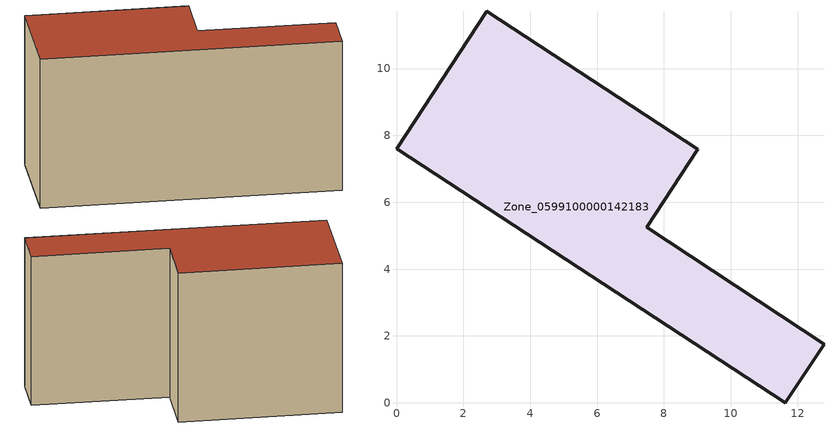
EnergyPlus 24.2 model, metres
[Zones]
Zone_0599100000142183
 floor ground (C_G): 0,7.61 2.7,11.72 9.02,7.58 7.48,5.26 12.79,1.76 11.63,0 z0
 wall outside (C_F): 11.63,0 12.79,1.76 7.48,5.26 9.02,7.58 2.7,11.72 0,7.61 11.63,0 z0:7.42
 roof outside (C_R): 2.7,11.72 0,7.61 11.63,0 12.79,1.76 7.48,5.26 9.02,7.58 z7.42
[BUILDING]
Pand.0599100000142183: North Axis=0; Terrain=City; Loads Convergence Tolerance Value=0.04; Temperature Convergence Tolerance Value=0.4; Solar Distribution=FullExterior; Maximum Number of Warmup Days=25; Minimum Number of Warmup Days=1
[Site:Location]
Rotterdam.The.Hague.AP_ZH_NLD Design_Conditions: Latitude=51.96; Longitude=4.45; Time Zone=1; Elevation=-4.5
[SITE:GROUNDTEMPERATURE:BUILDINGSURFACE]
18, 18, 18, 18, 18, 18, 18, 18, 18, 18, 18, 18
[MATERIAL] Thermal Absorptance=0.9; Solar Absorptance=0.7; Visible Absorptance=0.7
Name | Roughness | Thickness | Conductivity | Density | Specific Heat
G.TI.1946 | MediumSmooth | 0.15 | 1 | 540 | 1210
F.TI.1946 | Rough | 0.3 | 0.857143 | 1920 | 840
R.TI.1946 | MediumRough | 0.2 | 0.1 | 1500 | 1000
[CONSTRUCTION]
C_G: G.TI.1946
C_F: F.TI.1946
C_R: R.TI.1946
[ZONE]
Zone_0599100000142183: Type=1; Multiplier=1; Ceiling Height=Autocalculate; Volume=Autocalculate; Floor Area=autocalculate; Part of Total Floor Area=Yes
[ZONEINFILTRATION:DESIGNFLOWRATE]
Infil_Zone_0599100000142183: Zone or ZoneList or Space or SpaceList=Zone_0599100000142183; Schedule=AlwaysOn; Design Flow Rate Calculation Method=Flow/Area; Flow Rate per Floor Area=0.003; Constant Term Coefficient=1; Temperature Term Coefficient=0; Velocity Term Coefficient=0; Velocity Squared Term Coefficient=0
[HVACTEMPLATE:ZONE:IDEALLOADSAIRSYSTEM]
Zone_0599100000142183: Maximum Heating Supply Air Temperature=50; Minimum Cooling Supply Air Temperature=13; Maximum Heating Supply Air Humidity Ratio=0.0156; Minimum Cooling Supply Air Humidity Ratio=0.0077; Heating Limit=NoLimit; Cooling Limit=NoLimit; Dehumidification Control Type=ConstantSensibleHeatRatio; Cooling Sensible Heat Ratio=0.7; Dehumidification Setpoint=60; Humidification Control Type=None; Humidification Setpoint=30; Outdoor Air Method=None; Outdoor Air Flow Rate per Person=0.00944; Outdoor Air Flow Rate per Zone Floor Area=0; Outdoor Air Flow Rate per Zone=0; Demand Controlled Ventilation Type=None; Outdoor Air Economizer Type=NoEconomizer; Heat Recovery Type=None; Sensible Heat Recovery Effectiveness=0.7; Latent Heat Recovery Effectiveness=0.65
[ZONECONTROL:THERMOSTAT]
ThermostatControl_Zone_0599100000142183: Zone or ZoneList=Zone_0599100000142183; Control Type Schedule=DualSetpointControlType; Control 1=Thermostat_Zone_0599100000142183; Temperature Difference Between Cutout And Setpoint=0
[THERMOSTATSETPOINT:DUALSETPOINT]
Thermostat_Zone_0599100000142183: Heating Setpoint Temperature Schedule=HeatingSetpoint_Zone_0599100000142183; Cooling Setpoint Temperature Schedule=CoolingSetpoint_Zone_0599100000142183
[SCHEDULE:COMPACT]
HeatingSetpoint_Zone_0599100000142183: Through: 12/31, For: AllDays, Until: 24:00, 21
CoolingSetpoint_Zone_0599100000142183: Through: 12/31, For: AllDays, Until: 24:00, 24
DualSetpointControlType: Through: 12/31, For: AllDays, Until: 24:00, 4
AlwaysOn: Through: 12/31, For: AllDays, Until: 24:00, 1
